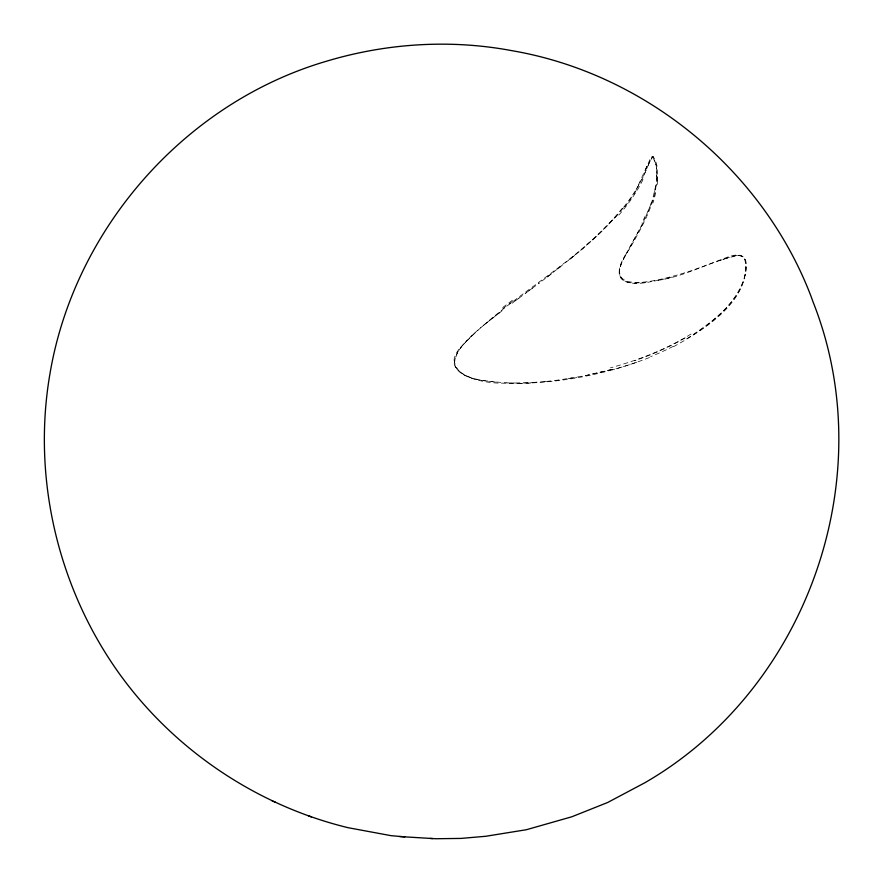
<?xml version="1.0" encoding="UTF-8"?>
<svg xmlns="http://www.w3.org/2000/svg" width="883" height="883" viewBox="0 0 883 883"><rect width="100%" height="100%" fill="white"/><g stroke="black" fill="none" stroke-linecap="round" stroke-linejoin="round"><path stroke-width="0.66" stroke-dasharray="4.42 3.31" d="M656.51 180.055L656.533 167.472L653.928 157.66A3.444 1.578 36.5 0 0 653.619 157.229L653.398 156.986M656.753 176.379L656.654 168.774L655.495 161.644M655.903 185.011L652.438 199.977L646.422 215.728M655.473 187.615L654.424 192.693M651.466 202.958L642.482 224.061L626.897 252.571M648.166 165.419L650.992 158.83L653.1 156.81A1.347 0.607 37.1 0 0 652.857 156.821M648.332 164.989L642.614 178.112L635.661 190.596M648.519 164.514L650.903 159.006M646.279 170.044L641.809 179.757M643.1 222.792L626.058 254.116M626.135 253.973C609.038 279.944 625.915 287.306 651.433 281.556M625.252 255.662C622.405 261.567 618.773 267.726 619.237 274.514C622.228 285.673 637.14 282.814 645.826 282.339M638.541 184.602L650.274 158.896L651.941 156.622L653.012 156.423C660.473 166.622 656.786 181.434 654.91 193.024C650.109 213.101 639.634 231.125 629.557 248.918C596.389 296.876 654.601 281.5 679.943 274.249C695.705 269.657 710.859 263.322 726.223 257.637C732.437 255.121 743.343 252.052 745.826 261.004C749.104 302.129 704.811 329.171 673.773 346.566M651.566 157.914L652.416 156.986A4.868 2.219 37.4 0 1 652.802 156.832M622.261 208.233C576.963 264.745 508.409 295.695 459.69 348.299C437.891 375.319 484.138 383.421 501.853 383.156C552.626 384.933 603.74 375.54 650.97 356.942M623.023 208.233C607.228 227.615 588.453 244.304 569.082 259.999M617.129 215.22L600.263 232.759L580.286 250.739M473.928 333.774C465.915 342.107 454.348 350.937 454.657 363.686A11.026 10.784 17 0 0 455.286 366.048L455.529 366.611A12.77 12.483 18.1 0 0 457.129 369.204C469.955 381.897 490.308 381.279 507.019 382.869M484.248 324.812L501.699 311.059M574.833 255.308L545.12 278.631M557.46 269.183L563.409 264.525M502.151 310.706C487.162 322.494 471.257 333.873 459.679 349.249A49.238 48.046 42.3 0 0 457.747 352.207L454.668 360.021A13.245 12.947 17.9 0 0 454.535 362.46C459.116 380.176 482.736 379.933 497.339 382.35M551.544 273.752L538.74 283.432M532.239 288.288L539.336 282.99M512.063 303.255L516.08 300.264M515.484 300.706L519.502 297.726M525.617 293.2L529.701 290.176M528.95 290.739L533.078 287.659M518.884 298.189L526.312 292.681M693.1 334.944C715.705 320.065 739.457 300.419 745.671 272.737C747.139 266.467 746.742 255.386 738.067 255.463C710.892 261.07 686.223 276.202 658.453 280.297M686.875 338.73C712.051 322.207 751.819 294.867 744.844 259.392A3.797 1.755 58.9 0 0 743.486 257.461L741.234 255.982L738.067 255.463M720.329 260.441L721.577 259.966M722.791 259.514L724.016 259.061M725.23 258.609L733.122 256.158A120.529 62.174 79 0 1 734.921 255.816M671.875 277.119L661.886 279.569M611.742 369.48L585.793 375.562M612.151 369.381L585.959 375.54L558.729 380.01M658.475 280.297L651.411 281.556M567.879 378.719L576.974 377.229M735.528 255.684L737.415 255.474M558.674 380.021L549.381 381.114M544.723 381.566L549.491 381.103M544.844 381.555L530.771 382.582M535.341 382.317L516.323 382.99M511.566 382.979L516.566 382.99M506.82 382.88L511.798 382.979M673.365 346.324A309.889 167.262 4.2 0 1 650.572 356.666M639.027 184.536A302.615 130.607 -18.9 0 1 622.857 208.211M685.197 337.88A300.904 160.905 3.7 0 1 634.756 360.672M636.753 362.229A296.489 161.501 4.6 0 1 612.14 369.867M530.893 383.001A235.386 164.161 10.6 0 1 516.643 383.421M502.703 307.527A396.511 90.563 -41.8 0 1 513.299 299.591M643.023 179.591A300.419 130.044 -18.7 0 1 618.751 215.198M646.897 166.269A378.09 98.333 -41.7 0 1 644.965 170.916M651.268 159.326A47.98 21.667 46.5 0 1 651.809 158.134M652.967 157.66A23.223 10.839 35.8 0 1 654.546 161.302M657.658 180.022A242.119 142.66 -4.1 0 1 657.04 187.604M655.683 192.637A264.723 153.068 -10.1 0 1 652.967 202.958M691.08 333.995A299.878 160.055 3.6 0 1 610.495 367.814M502.802 308.653A399.591 85.574 -41.5 0 1 513.431 300.684M636.157 190.54A294.69 126.942 -19 0 1 623.597 208.211M657.206 176.368A236.103 139.691 -3.1 0 1 656.621 185.022M645.263 215.938A332.218 161.479 -26.8 0 1 641.897 222.991"/><path stroke-width="1.32" d="M399.591 836.543L435.694 838.729L460.915 838.42L485.738 836.278L526.378 829.722L571.842 816.775L607.67 802.492L644.645 782.868C807.481 689.071 882.371 476.489 812.934 301.611L810.914 296.015C762.57 169.845 645.23 73.532 512.096 50.706C450.606 39.095 386.688 43.19 326.809 61.126C185.32 102.45 74.536 228.322 50 373.498C31.799 478.498 58.223 589.678 120.861 675.793C175.794 751.058 257.527 805.671 348.057 827.691L391.103 835.671L404.778 836.874M430.176 838.431L432.802 838.596M272.13 800.947L275.419 802.25M308.344 815.749L311.257 816.918"/></g></svg>
